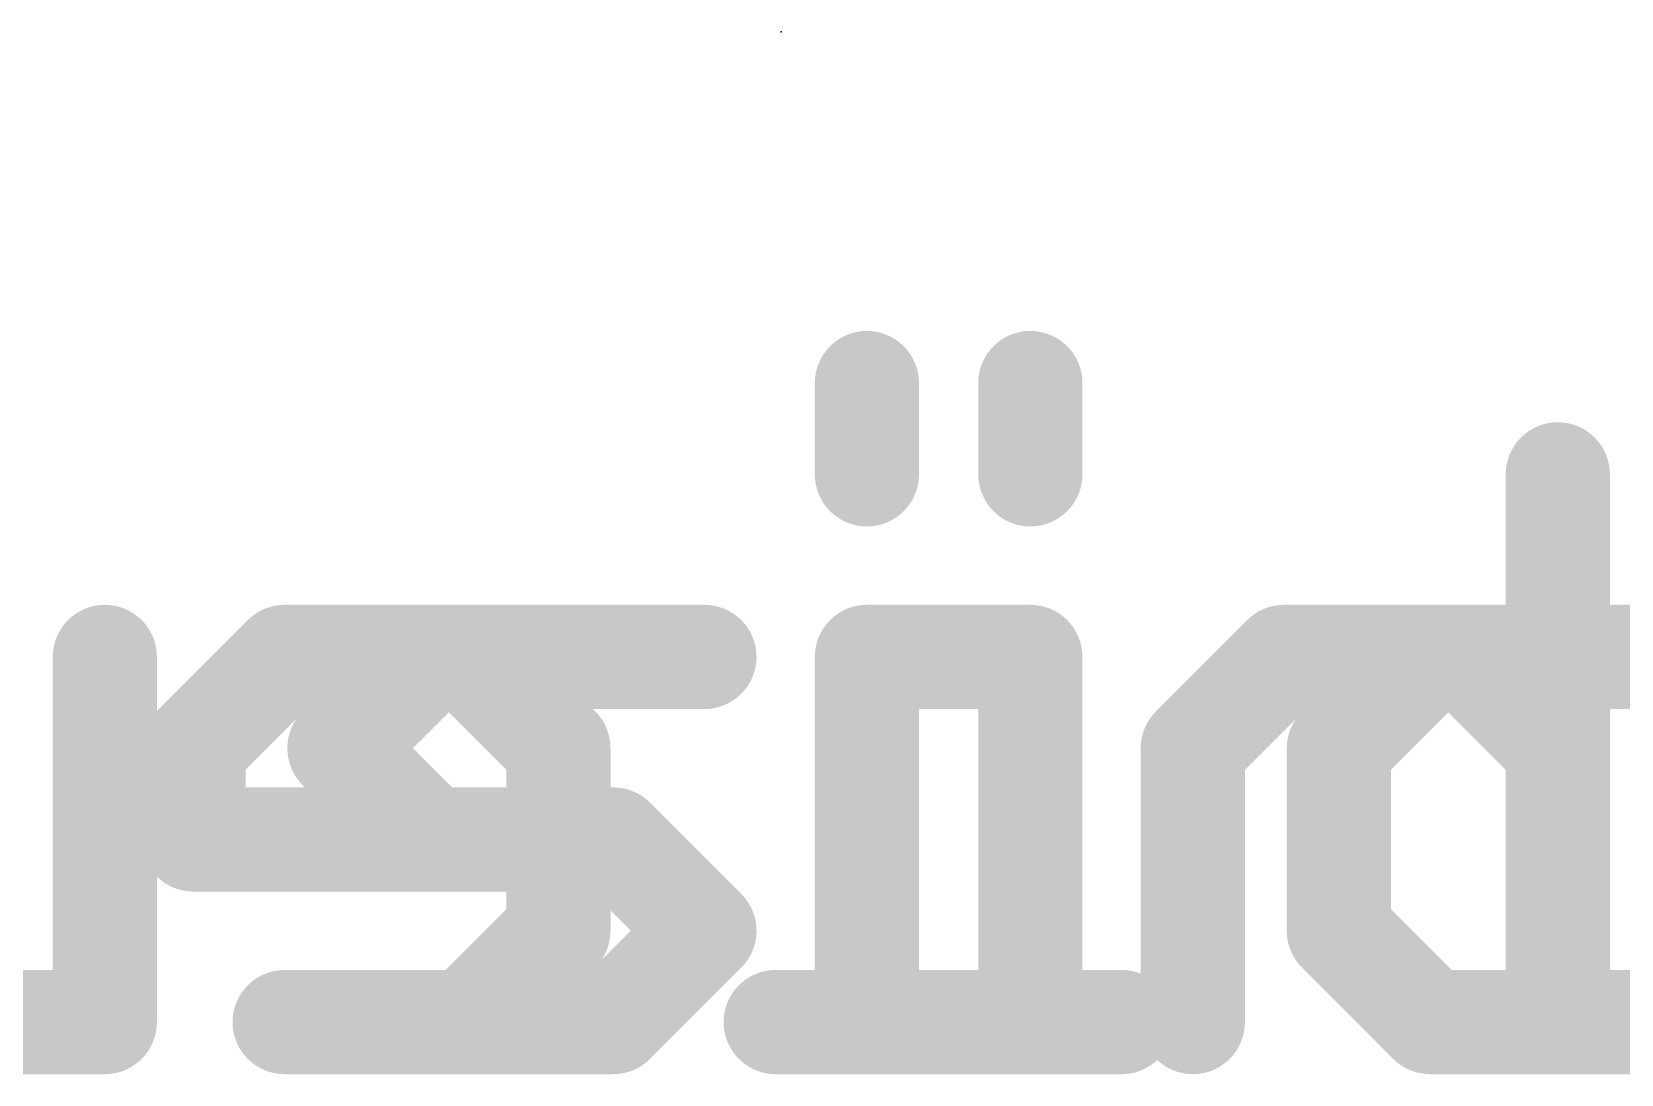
# Model space of a CAD drawing. Extents: x -19.1 to 53.5, y -15.6 to 59.8.
# Drawn here: x 15.429 to 18.529, y 50.419 to 52.451 of the extents above; entities that cross this region are included whole.
import ezdxf

# ---------------------------------------------------------------- set-up
doc = ezdxf.new("R2010")
doc.units = 0
for name, color, linetype in [('21', 41, 'CONTINUOUS'), ('22', 40, 'CONTINUOUS'), ('23', 53, 'CONTINUOUS')]:
    doc.layers.add(name, color=color, linetype=linetype)

msp = doc.modelspace()

# ---------------------------------------------------------------- linework, layer by layer
at = {"layer": '21', "const_width": 0.2032}
for points in [[(17.3767, 51.7663), (17.3767, 51.5883)], [(15.5718, 50.5206), (15.5718, 51.2324)], [(16.0294, 51.0545), (16.2073, 51.2324)], [(16.2073, 51.2324), (16.7412, 51.2324)], [(17.1988, 51.2324), (17.3767, 51.2324)], [(17.3767, 51.2324), (17.3767, 50.5206)], [(18.1563, 51.2324), (17.9784, 51.0545)], [(18.6902, 51.2324), (18.1563, 51.2324)], [(16.2073, 50.8765), (16.0294, 51.0545)], [(17.9784, 51.0545), (17.9784, 50.6986)], [(16.5633, 50.8765), (16.2073, 50.8765)], [(16.7412, 50.6986), (16.5633, 50.8765)], [(16.5633, 50.5206), (16.7412, 50.6986)], [(17.9784, 50.6986), (18.1563, 50.5206)], [(15.0379, 50.5206), (15.5718, 50.5206)], [(16.0294, 50.5206), (16.5633, 50.5206)], [(17.1988, 50.5206), (17.5547, 50.5206)], [(18.1563, 50.5206), (18.6902, 50.5206)]]:
    msp.add_lwpolyline(points, dxfattribs=at)
at = {"layer": '21', "const_width": 0.1016}
for points in [[(17.4275, 51.7663, 1), (17.3259, 51.7663)], [(17.3259, 51.5883, 1), (17.4275, 51.5883)], [(15.6226, 51.2324, 1), (15.521, 51.2324)], [(16.2073, 51.2832, 1), (16.2073, 51.1816)], [(16.2433, 51.1965, 1), (16.1714, 51.2683)], [(16.7412, 51.1816, 1), (16.7412, 51.2832)], [(17.1988, 51.2832, 1), (17.1988, 51.1816)], [(17.4275, 51.2324, 1), (17.3259, 51.2324)], [(17.3767, 51.1816, 1), (17.3767, 51.2832)], [(18.1563, 51.2832, 1), (18.1563, 51.1816)], [(18.1923, 51.1965, 1), (18.1204, 51.2683)], [(16.0653, 51.0904, 1), (15.9935, 51.0185)], [(18.0292, 51.0545, 1), (17.9276, 51.0545)], [(15.9935, 51.0904, 1), (16.0653, 51.0185)], [(17.9425, 51.0904, 1), (18.0143, 51.0185)], [(16.2073, 50.9273, 1), (16.2073, 50.8257)], [(16.1714, 50.8406, 1), (16.2433, 50.9124)], [(16.5992, 50.9124, 1), (16.5273, 50.8406)], [(16.5633, 50.8257, 1), (16.5633, 50.9273)], [(16.7771, 50.6626, 1), (16.7053, 50.7345)], [(16.7053, 50.6626, 1), (16.7771, 50.7345)], [(18.0143, 50.7345, 1), (17.9425, 50.6626)], [(17.9276, 50.6986, 1), (18.0292, 50.6986)], [(15.5718, 50.4698, 1), (15.5718, 50.5714)], [(16.0294, 50.5714, 1), (16.0294, 50.4698)], [(16.5633, 50.4698, 1), (16.5633, 50.5714)], [(17.1988, 50.5714, 1), (17.1988, 50.4698)], [(17.5547, 50.4698, 1), (17.5547, 50.5714)], [(18.1563, 50.5714, 1), (18.1563, 50.4698)], [(16.5273, 50.5565, 1), (16.5992, 50.4847)], [(18.1204, 50.4847, 1), (18.1923, 50.5565)], [(15.521, 50.5206, 1), (15.6226, 50.5206)], [(17.3259, 50.5206, 1), (17.4275, 50.5206)]]:
    msp.add_lwpolyline(points, format="xyb", dxfattribs=at)
at = {"layer": '22', "const_width": 0.2032}
for points in [[(17.058, 51.7663), (17.058, 51.5883)], [(18.4054, 51.5883), (18.4054, 50.5206)], [(15.9225, 51.2324), (15.7446, 51.0545)], [(16.2784, 51.2324), (15.9225, 51.2324)], [(16.4564, 51.0545), (16.2784, 51.2324)], [(17.236, 51.2324), (17.058, 51.2324)], [(17.058, 51.2324), (17.058, 50.5206)], [(17.8715, 51.2324), (17.6936, 51.0545)], [(18.2274, 51.2324), (17.8715, 51.2324)], [(18.4054, 51.0545), (18.2274, 51.2324)], [(15.7446, 51.0545), (15.7446, 50.8765)], [(16.4564, 50.6986), (16.4564, 51.0545)], [(17.6936, 51.0545), (17.6936, 50.5206)], [(15.7446, 50.8765), (16.4564, 50.8765)], [(16.2784, 50.5206), (16.4564, 50.6986)], [(15.9225, 50.5206), (16.2784, 50.5206)], [(17.236, 50.5206), (16.8801, 50.5206)]]:
    msp.add_lwpolyline(points, dxfattribs=at)
at = {"layer": '22', "const_width": 0.1016}
for points in [[(17.1088, 51.7663, 1), (17.0072, 51.7663)], [(18.4562, 51.5883, 1), (18.3546, 51.5883)], [(17.0072, 51.5883, 1), (17.1088, 51.5883)], [(15.9225, 51.2832, 1), (15.9225, 51.1816)], [(15.9584, 51.1965, 1), (15.8866, 51.2683)], [(16.3143, 51.2683, 1), (16.2425, 51.1965)], [(16.2784, 51.1816, 1), (16.2784, 51.2832)], [(17.058, 51.2832, 1), (17.058, 51.1816)], [(17.1088, 51.2324, 1), (17.0072, 51.2324)], [(17.236, 51.1816, 1), (17.236, 51.2832)], [(17.8715, 51.2832, 1), (17.8715, 51.1816)], [(17.9074, 51.1965, 1), (17.8356, 51.2683)], [(18.2633, 51.2683, 1), (18.1915, 51.1965)], [(18.2274, 51.1816, 1), (18.2274, 51.2832)], [(15.7954, 51.0545, 1), (15.6938, 51.0545)], [(16.5072, 51.0545, 1), (16.4056, 51.0545)], [(17.7444, 51.0545, 1), (17.6428, 51.0545)], [(15.7086, 51.0904, 1), (15.7805, 51.0185)], [(16.4204, 51.0185, 1), (16.4923, 51.0904)], [(17.6576, 51.0904, 1), (17.7295, 51.0185)], [(18.3694, 51.0185, 1), (18.4413, 51.0904)], [(15.7446, 50.9273, 1), (15.7446, 50.8257)], [(16.4564, 50.8257, 1), (16.4564, 50.9273)], [(15.6938, 50.8765, 1), (15.7954, 50.8765)], [(16.4923, 50.6626, 1), (16.4204, 50.7345)], [(16.4056, 50.6986, 1), (16.5072, 50.6986)], [(15.9225, 50.5714, 1), (15.9225, 50.4698)], [(16.2784, 50.4698, 1), (16.2784, 50.5714)], [(16.8801, 50.5714, 1), (16.8801, 50.4698)], [(17.236, 50.4698, 1), (17.236, 50.5714)], [(16.2425, 50.5565, 1), (16.3143, 50.4847)], [(17.0072, 50.5206, 1), (17.1088, 50.5206)], [(17.6428, 50.5206, 1), (17.7444, 50.5206)], [(18.3546, 50.5206, 1), (18.4562, 50.5206)]]:
    msp.add_lwpolyline(points, format="xyb", dxfattribs=at)
at = {"layer": '23'}
msp.add_point((16.891, 52.451), dxfattribs=at)

doc.saveas('drawing.dxf')
